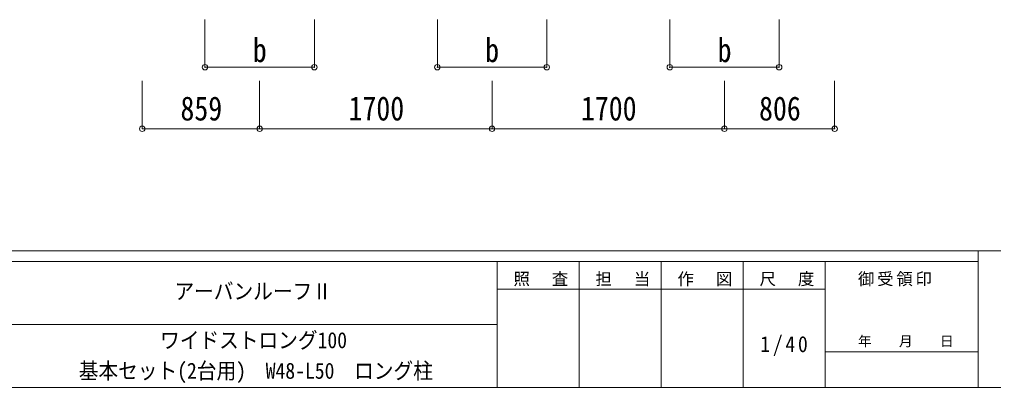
# Model space of a CAD drawing. Units: millimetres at full size, sheet at 1:40. Extents: x -11243 to 11243, y -7760 to 7760.
# Drawn here: x 108 to 7233, y -7760 to -5070 of the extents above; entities that cross this region are included whole.
import ezdxf
from ezdxf.enums import TextEntityAlignment as Align

# ---------------------------------------------------------------- set-up
doc = ezdxf.new("R2010")
doc.units = ezdxf.units.MM
doc.header["$LTSCALE"] = 40
doc.header["$PDMODE"] = 32
doc.header["$PDSIZE"] = 40
for name, color, linetype, lineweight in [('0-3_ELV2', 7, 'Continuous', 9), ('0-6_OTH_LINE', 6, 'Continuous', 9), ('F-0_240', 7, 'Continuous', 9)]:
    doc.layers.add(name, color=color, linetype=linetype, lineweight=lineweight)
doc.styles.add('ＭＳ ゴシック', font='')
doc.styles.get('ＭＳ ゴシック').set_extended_font_data('MS Gothic')

msp = doc.modelspace()

# ---------------------------------------------------------------- linework, layer by layer
at = {"layer": '0-3_ELV2', "color": 6}
for p, q in [((1464.87, -5418.88), (1464.87, -5069.88)), ((2264.87, -5418.88), (2264.87, -5069.88)), ((3164.86, -5418.88), (3164.86, -5069.88)), ((3964.86, -5418.88), (3964.86, -5069.88)), ((4864.86, -5418.88), (4864.86, -5069.88)), ((5664.86, -5418.88), (5664.86, -5069.88)), ((1464.87, -5418.88), (2264.87, -5418.88)), ((3164.86, -5418.88), (3964.86, -5418.88)), ((4864.86, -5418.88), (5664.86, -5418.88)), ((1006.03, -5868.88), (1006.03, -5518.88)), ((1864.87, -5868.88), (1864.87, -5518.88)), ((3564.87, -5868.88), (3564.87, -5518.88)), ((5264.86, -5868.88), (5264.86, -5518.88)), ((6070.57, -5868.88), (6070.57, -5518.88))]:
    msp.add_line(p, q, dxfattribs=at)
for p in [(1464.87, -5418.88), (2264.87, -5418.88), (3164.86, -5418.88), (3964.86, -5418.88), (4864.86, -5418.88), (5664.86, -5418.88), (1006.03, -5868.88), (1864.87, -5868.88), (3564.87, -5868.88), (5264.86, -5868.88), (6070.57, -5868.88)]:
    msp.add_point(p, dxfattribs=at)
at = {"layer": '0-6_OTH_LINE'}
for p, q in [((1006.03, -5868.88), (1864.87, -5868.88)), ((1864.87, -5868.88), (3564.86, -5868.88)), ((3564.87, -5868.88), (5264.86, -5868.88)), ((5264.86, -5868.88), (6070.57, -5868.88))]:
    msp.add_line(p, q, dxfattribs=at)
at = {"layer": 'F-0_240', "color": 5}
for p, q in [((-11242.74, -6760), (10677.26, -6760)), ((7121.58, -6760), (7121.58, -7760)), ((-11242.74, -6840), (7121.58, -6840)), ((3601.58, -6840), (3601.58, -7760)), ((4201.58, -6840), (4201.58, -7760)), ((4801.58, -6840), (4801.58, -7760)), ((5401.58, -6840), (5401.58, -7760)), ((6001.58, -6840), (6001.58, -7760)), ((3601.58, -7040), (6001.58, -7040)), ((-4598.42, -7300), (3601.58, -7300)), ((6001.58, -7500), (7121.58, -7500)), ((-11242.74, -7760), (10677.26, -7760))]:
    msp.add_line(p, q, dxfattribs=at)

# ---------------------------------------------------------------- texts
at = {"layer": '0-3_ELV2', "style": 'ＭＳ ゴシック', "width": 0.85}
for s, p in [('b', (1814.87, -5433.88)), ('b', (3514.86, -5433.88)), ('b', (5214.86, -5433.88)), ('859', (1285.45, -5860.88)), ('1700', (2514.87, -5860.88)), ('1700', (4214.87, -5860.88)), ('806', (5517.72, -5860.88))]:
    msp.add_text(s, height=176, dxfattribs=at).set_placement(p, align=Align.BOTTOM_LEFT)
at = {"layer": 'F-0_240', "style": 'ＭＳ ゴシック', "width": 0.9}
for s, p in [('アーバンルーフⅡ', (1241.58, -7150)), ('ワイドストロング100', (1136.58, -7507.84)), ('基本セット(2台用)\u3000W48-L50\u3000ロング柱', (541.58, -7731.34))]:
    msp.add_text(s, height=117.3, dxfattribs=at).set_placement(p, align=Align.BOTTOM_LEFT)
at = {"layer": 'F-0_240', "style": 'ＭＳ ゴシック'}
msp.add_text('年\u3000\u3000月\u3000\u3000日', height=73.31, dxfattribs=at).set_placement((6241.58, -7480), align=Align.BOTTOM_LEFT)
at = {"layer": 'F-0_240', "attachment_point": 7, "style": 'ＭＳ ゴシック'}
for s, insert, char_height in [('\\T1.17;照\u3000査', (3721.58, -7020), 87.98), ('\\T1.17;担\u3000当', (4321.58, -7020), 87.98), ('\\T1.17;作\u3000図', (4921.58, -7020), 87.98), ('\\T1.17;尺\u3000度', (5521.58, -7020), 87.98), ('\\T1.17;御受領印', (6241.58, -7020), 87.98), ('\\T1.28;\\W0.9;1/40', (5526.58, -7530), 117.3)]:
    msp.add_mtext(s, dxfattribs=dict(at, insert=insert, char_height=char_height))

doc.saveas('drawing.dxf')
